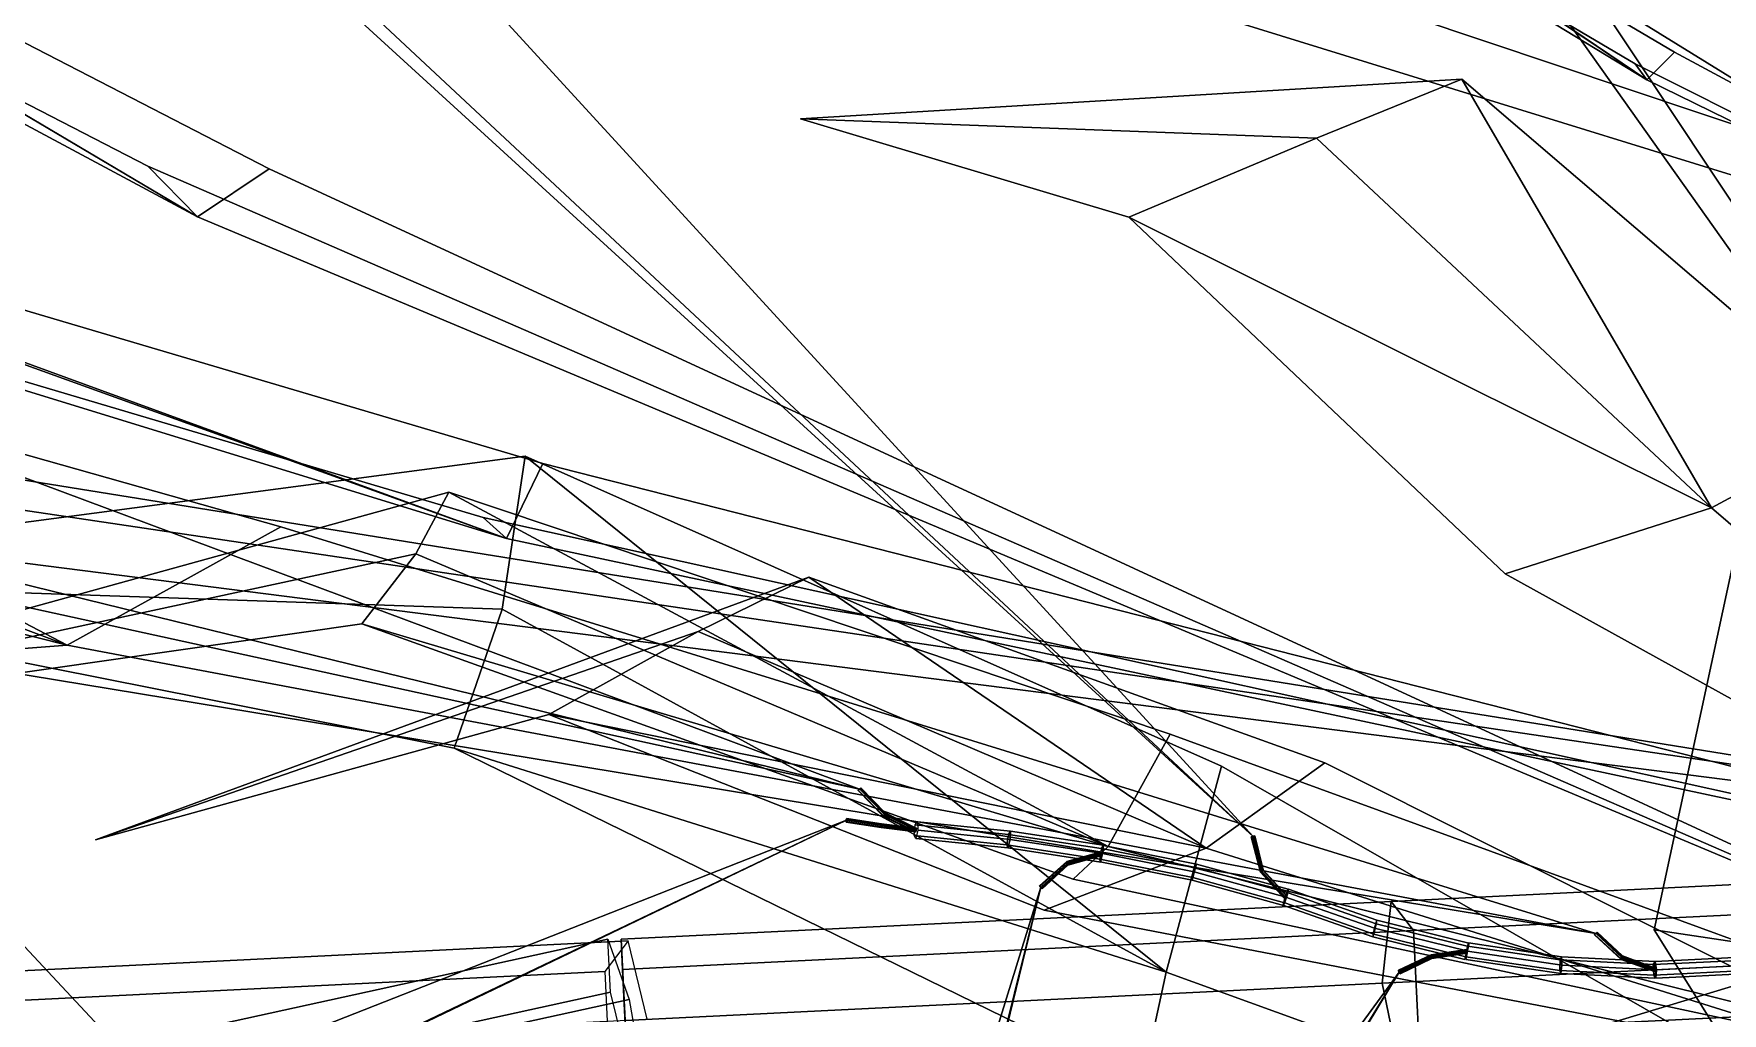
# Model space of a CAD drawing. Header units: metres. Extents: x -422 to 269, y -311 to 154.
# Drawn here: x -184.5 to -111.4, y -7.5 to 34.9 of the extents above; entities that cross this region are included whole.
import ezdxf

# ---------------------------------------------------------------- set-up
doc = ezdxf.new("R2010")
doc.units = ezdxf.units.M

msp = doc.modelspace()

# ---------------------------------------------------------------- linework, layer by layer
at = {"layer": 'coral-li_Intrnd', "color": 3}
for points in [[(-92.9617, -1.0411, 441.3639), (-125.7403, -2.6514, 448.7334), (-126.1246, -6.1961, 446.2499), (-93.346, -4.5857, 438.8803)], [(-91.9909, -2.3072, 445.4055), (-124.7695, -3.9175, 452.775), (-125.7403, -2.6514, 448.7334), (-92.9617, -1.0411, 441.3639)], [(-93.2288, -0.9523, 443.0982), (-120.4821, -9.2043, 461.0008), (-121.9602, -11.6437, 457.6262), (-94.7069, -3.3917, 439.7236)], [(-90.7964, -3.5288, 445.6134), (-118.0497, -11.7807, 463.516), (-120.4821, -9.2043, 461.0008), (-93.2288, -0.9523, 443.0982)], [(-124.7695, -3.9175, 452.775), (-159.0162, -5.6, 452.8474), (-159.0806, -4.2893, 448.7051), (-125.7403, -2.6514, 448.7334)], [(-125.7403, -2.6514, 448.7334), (-159.0806, -4.2893, 448.7051), (-158.9078, -7.8066, 446.1598), (-126.1246, -6.1961, 446.2499)], [(-91.774, -6.7205, 445.4055), (-124.5527, -8.3308, 452.775), (-124.7695, -3.9175, 452.775), (-91.9909, -2.3072, 445.4055)], [(-94.7069, -3.3917, 439.7236), (-121.9602, -11.6437, 457.6262), (-120.4059, -15.6691, 458.1369), (-93.1526, -7.4171, 440.2343)], [(-90.7496, -7.5013, 443.8536), (-118.0029, -15.7533, 461.7562), (-118.0497, -11.7807, 463.516), (-90.7964, -3.5288, 445.6134)], [(-158.7309, -6.9004, 453.3622), (-190.5698, -13.8727, 456.7827), (-191.4867, -11.2543, 453.5847), (-159.6479, -4.282, 450.1642)], [(-159.6479, -4.282, 450.1642), (-191.4867, -11.2543, 453.5847), (-191.3737, -13.5548, 449.9474), (-159.5349, -6.5825, 446.5269)], [(-159.7866, -5.6946, 452.6658), (-191.3337, -7.2444, 443.925), (-190.3213, -5.9145, 440.0352), (-158.7742, -4.3647, 448.776)], [(-158.7742, -4.3647, 448.776), (-190.3213, -5.9145, 440.0352), (-189.4923, -9.3091, 437.645), (-157.9452, -7.7593, 446.3858)], [(-124.5527, -8.3308, 452.775), (-158.7994, -10.01328, 452.8474), (-159.0162, -5.6, 452.8474), (-124.7695, -3.9175, 452.775)], [(-93.346, -4.5857, 438.8803), (-126.1246, -6.1961, 446.2499), (-125.3948, -9.686, 448.7334), (-92.6161, -8.07575, 441.3639)], [(-159.5754, -9.9946, 452.6658), (-191.1225, -11.5444, 443.925), (-191.3337, -7.2444, 443.925), (-159.7866, -5.6946, 452.6658)], [(-126.1246, -6.1961, 446.2499), (-158.9078, -7.8066, 446.1598), (-158.735, -11.3239, 448.7051), (-125.3948, -9.686, 448.7334)], [(-159.5349, -6.5825, 446.5269), (-191.3737, -13.5548, 449.9474), (-190.3896, -17.5396, 450.985), (-158.5508, -10.5673, 447.5644)], [(-158.0568, -10.7627, 451.7646), (-189.8956, -17.735, 455.1852), (-190.5698, -13.8727, 456.7827), (-158.7309, -6.9004, 453.3622)], [(-92.6161, -8.07575, 441.3639), (-125.3948, -9.686, 448.7334), (-124.5527, -8.3308, 452.775), (-91.774, -6.7205, 445.4055)], [(-93.1526, -7.4171, 440.2343), (-120.4059, -15.6691, 458.1369), (-118.0029, -15.7533, 461.7562), (-90.7496, -7.5013, 443.8536)]]:
    msp.add_3dface(points, dxfattribs=at)
at = {"layer": 'coral-li_Leaf', "color": 3}
for points in [[(-134.535, 78.8762, 404.3186), (-150.419, 84.2894, 375.1369), (-50.3184, 1.03994, 345.9573)], [(-134.535, 78.8762, 404.3186), (-50.3184, 1.03994, 345.9573), (-150.419, 84.2894, 375.1369)], [(-50.3184, 1.03994, 345.9573), (-119.6814, 79.4255, 424.3008), (-134.535, 78.8762, 404.3186)], [(-50.3184, 1.03994, 345.9573), (-134.535, 78.8762, 404.3186), (-119.6814, 79.4255, 424.3008)], [(-177.4271, 26.9795, 405.8024), (-226.3087, 55.941, 407.7757), (-230.286, 55.3338, 387.6415)], [(-177.4271, 26.9795, 405.8024), (-230.286, 55.3338, 387.6415), (-226.3087, 55.941, 407.7757)], [(-177.4271, 26.9795, 405.8024), (-225.2387, 55.3225, 424.8329), (-226.3087, 55.941, 407.7757)], [(-177.4271, 26.9795, 405.8024), (-226.3087, 55.941, 407.7757), (-225.2387, 55.3225, 424.8329)], [(-177.4271, 26.9795, 405.8024), (-230.286, 55.3338, 387.6415), (-179.5653, 29.1834, 382.4397)], [(-177.4271, 26.9795, 405.8024), (-179.5653, 29.1834, 382.4397), (-230.286, 55.3338, 387.6415)], [(-174.3174, 29.05611, 422.8293), (-225.2387, 55.3225, 424.8329), (-177.4271, 26.9795, 405.8024)], [(-174.3174, 29.05611, 422.8293), (-177.4271, 26.9795, 405.8024), (-225.2387, 55.3225, 424.8329)], [(-186.1401, 50.9391, 428.8295), (-180.244, 53.08419, 410.1135), (-131.7134, 0.1614, 441.1839)], [(-186.1401, 50.9391, 428.8295), (-131.7134, 0.1614, 441.1839), (-180.244, 53.08419, 410.1135)], [(-131.7134, 0.1614, 441.1839), (-188.3067, 51.8395, 443.2434), (-186.1401, 50.9391, 428.8295)], [(-131.7134, 0.1614, 441.1839), (-186.1401, 50.9391, 428.8295), (-188.3067, 51.8395, 443.2434)], [(-127.5701, 46.5795, 434.7396), (-136.0526, 48.4751, 412.8376), (-56.8862, -0.3804, 404.5517)], [(-127.5701, 46.5795, 434.7396), (-56.8862, -0.3804, 404.5517), (-136.0526, 48.4751, 412.8376)], [(-56.8862, -0.3804, 404.5517), (-119.4123, 48.6026, 450.0123), (-127.5701, 46.5795, 434.7396)], [(-56.8862, -0.3804, 404.5517), (-127.5701, 46.5795, 434.7396), (-119.4123, 48.6026, 450.0123)], [(-114.6618, 32.9153, 705.4901), (-136.9873, 47.9212, 704.9713), (-138.5004, 47.3848, 695.388)], [(-114.6618, 32.9153, 705.4901), (-138.5004, 47.3848, 695.388), (-136.9873, 47.9212, 704.9713)], [(-114.6618, 32.9153, 705.4901), (-136.8217, 47.9016, 713.063), (-136.9873, 47.9212, 704.9713)], [(-114.6618, 32.9153, 705.4901), (-136.9873, 47.9212, 704.9713), (-136.8217, 47.9016, 713.063)], [(-113.4594, 34.1137, 713.5636), (-136.8217, 47.9016, 713.063), (-114.6618, 32.9153, 705.4901)], [(-113.4594, 34.1137, 713.5636), (-114.6618, 32.9153, 705.4901), (-136.8217, 47.9016, 713.063)], [(-114.6618, 32.9153, 705.4901), (-138.5004, 47.3848, 695.388), (-115.1692, 33.6005, 694.3713)], [(-114.6618, 32.9153, 705.4901), (-115.1692, 33.6005, 694.3713), (-138.5004, 47.3848, 695.388)], [(-127.8837, 36.688, 407.8991), (-146.6153, 39.8067, 380.1039), (-25.8662, 2.5012, 337.3252)], [(-127.8837, 36.688, 407.8991), (-25.8662, 2.5012, 337.3252), (-146.6153, 39.8067, 380.1039)], [(-25.8662, 2.5012, 337.3252), (-112.8429, 39.9117, 427.4848), (-127.8837, 36.688, 407.8991)], [(-25.8662, 2.5012, 337.3252), (-127.8837, 36.688, 407.8991), (-112.8429, 39.9117, 427.4848)], [(-116.9471, 36.5957, 611.076), (-112.6476, 39.4819, 598.4589), (-88.0928, -6.8187, 611.7054)], [(-116.9471, 36.5957, 611.076), (-88.0928, -6.8187, 611.7054), (-112.6476, 39.4819, 598.4589)], [(-88.0928, -6.8187, 611.7054), (-118.2666, 35.7044, 621.0396), (-116.9471, 36.5957, 611.076)], [(-88.0928, -6.8187, 611.7054), (-116.9471, 36.5957, 611.076), (-118.2666, 35.7044, 621.0396)], [(-76.4344, 14.2035, 703.1448), (-113.4594, 34.1137, 713.5636), (-114.6618, 32.9153, 705.4901)], [(-76.4344, 14.2035, 703.1448), (-114.6618, 32.9153, 705.4901), (-113.4594, 34.1137, 713.5636)], [(-122.6789, 32.9369, 757.1385), (-151.3106, 31.2205, 778.442), (-128.9614, 30.3898, 752.7175)], [(-122.6789, 32.9369, 757.1385), (-128.9614, 30.3898, 752.7175), (-151.3106, 31.2205, 778.442)], [(-111.8576, 14.3808, 739.4873), (-122.6789, 32.9369, 757.1385), (-128.9614, 30.3898, 752.7175)], [(-111.8576, 14.3808, 739.4873), (-128.9614, 30.3898, 752.7175), (-122.6789, 32.9369, 757.1385)], [(-105.1944, 17.9775, 742.7628), (-122.6789, 32.9369, 757.1385), (-111.8576, 14.3808, 739.4873)], [(-105.1944, 17.9775, 742.7628), (-111.8576, 14.3808, 739.4873), (-122.6789, 32.9369, 757.1385)], [(-114.6618, 32.9153, 705.4901), (-115.1692, 33.6005, 694.3713), (-76.4344, 14.2035, 703.1448)], [(-114.6618, 32.9153, 705.4901), (-76.4344, 14.2035, 703.1448), (-115.1692, 33.6005, 694.3713)], [(-164.046, 13.05662, 403.1181), (-217.4851, 32.3357, 400.9617), (-219.983, 30.2556, 380.6883)], [(-164.046, 13.05662, 403.1181), (-219.983, 30.2556, 380.6883), (-217.4851, 32.3357, 400.9617)], [(-164.046, 13.05662, 403.1181), (-217.4128, 32.5526, 418.0621), (-217.4851, 32.3357, 400.9617)], [(-164.046, 13.05662, 403.1181), (-217.4851, 32.3357, 400.9617), (-217.4128, 32.5526, 418.0621)], [(-162.4731, 16.3019, 420.1737), (-217.4128, 32.5526, 418.0621), (-164.046, 13.05662, 403.1181)], [(-162.4731, 16.3019, 420.1737), (-164.046, 13.05662, 403.1181), (-217.4128, 32.5526, 418.0621)], [(-128.9614, 30.3898, 752.7175), (-151.3106, 31.2205, 778.442), (-137.1, 26.9643, 748.6619)], [(-128.9614, 30.3898, 752.7175), (-137.1, 26.9643, 748.6619), (-151.3106, 31.2205, 778.442)], [(-164.046, 13.05662, 403.1181), (-219.983, 30.2556, 380.6883), (-165.0568, 13.9642, 379.5936)], [(-164.046, 13.05662, 403.1181), (-165.0568, 13.9642, 379.5936), (-219.983, 30.2556, 380.6883)], [(-111.8576, 14.3808, 739.4873), (-128.9614, 30.3898, 752.7175), (-137.1, 26.9643, 748.6619)], [(-111.8576, 14.3808, 739.4873), (-137.1, 26.9643, 748.6619), (-128.9614, 30.3898, 752.7175)], [(-177.4271, 26.9795, 405.8024), (-179.5653, 29.1834, 382.4397), (-94.8419, -7.6513, 396.1508)], [(-177.4271, 26.9795, 405.8024), (-94.8419, -7.6513, 396.1508), (-179.5653, 29.1834, 382.4397)], [(-94.8419, -7.6513, 396.1508), (-174.3174, 29.05611, 422.8293), (-177.4271, 26.9795, 405.8024)], [(-94.8419, -7.6513, 396.1508), (-177.4271, 26.9795, 405.8024), (-174.3174, 29.05611, 422.8293)], [(-111.8576, 14.3808, 739.4873), (-137.1, 26.9643, 748.6619), (-120.7935, 11.5273, 733.4572)], [(-111.8576, 14.3808, 739.4873), (-120.7935, 11.5273, 733.4572), (-137.1, 26.9643, 748.6619)], [(-183.0605, 8.4358, 406.4833), (-222.3929, 23.2331, 384.0742), (-215.2373, 25.2698, 368.5663)], [(-183.0605, 8.4358, 406.4833), (-215.2373, 25.2698, 368.5663), (-222.3929, 23.2331, 384.0742)], [(-183.0605, 8.4358, 406.4833), (-215.2373, 25.2698, 368.5663), (-173.8161, 13.557, 389.811)], [(-183.0605, 8.4358, 406.4833), (-173.8161, 13.557, 389.811), (-215.2373, 25.2698, 368.5663)], [(-183.0605, 8.4358, 406.4833), (-229.6884, 20.2092, 396.0275), (-222.3929, 23.2331, 384.0742)], [(-183.0605, 8.4358, 406.4833), (-222.3929, 23.2331, 384.0742), (-229.6884, 20.2092, 396.0275)], [(-214.2145, 18.2525, 404.731), (-204.7133, 23.06772, 388.1119), (-148.7586, 2.1997, 438.659)], [(-214.2145, 18.2525, 404.731), (-148.7586, 2.1997, 438.659), (-204.7133, 23.06772, 388.1119)], [(-189.6351, 7.9295, 419.5135), (-229.6884, 20.2092, 396.0275), (-183.0605, 8.4358, 406.4833)], [(-189.6351, 7.9295, 419.5135), (-183.0605, 8.4358, 406.4833), (-229.6884, 20.2092, 396.0275)], [(-148.7586, 2.1997, 438.659), (-220.8181, 17.9489, 417.7529), (-214.2145, 18.2525, 404.731)], [(-148.7586, 2.1997, 438.659), (-214.2145, 18.2525, 404.731), (-220.8181, 17.9489, 417.7529)], [(-197.6151, 13.6077, 402.3777), (-209.6315, 17.9531, 371.2345), (-78.5105, -1.5509, 356.1038)], [(-197.6151, 13.6077, 402.3777), (-78.5105, -1.5509, 356.1038), (-209.6315, 17.9531, 371.2345)], [(-86.4301, -7.4746, 713.1671), (-105.1944, 17.9775, 742.7628), (-111.8576, 14.3808, 739.4873)], [(-86.4301, -7.4746, 713.1671), (-111.8576, 14.3808, 739.4873), (-105.1944, 17.9775, 742.7628)], [(-164.2301, 9.9984, 614.2094), (-203.302, 11.3245, 599.7313), (-163.2293, 16.6264, 604.3963)], [(-164.2301, 9.9984, 614.2094), (-163.2293, 16.6264, 604.3963), (-203.302, 11.3245, 599.7313)], [(-78.5105, -1.5509, 356.1038), (-188.0631, 16.09188, 425.2426), (-197.6151, 13.6077, 402.3777)], [(-78.5105, -1.5509, 356.1038), (-197.6151, 13.6077, 402.3777), (-188.0631, 16.09188, 425.2426)], [(-135.4784, -5.7199, 611.2053), (-164.2301, 9.9984, 614.2094), (-163.2293, 16.6264, 604.3963)], [(-135.4784, -5.7199, 611.2053), (-163.2293, 16.6264, 604.3963), (-164.2301, 9.9984, 614.2094)], [(-76.01581, -5.7123, 399.7768), (-162.4731, 16.3019, 420.1737), (-164.046, 13.05662, 403.1181)], [(-76.01581, -5.7123, 399.7768), (-164.046, 13.05662, 403.1181), (-162.4731, 16.3019, 420.1737)], [(-135.4784, -5.7199, 611.2053), (-163.2293, 16.6264, 604.3963), (-133.0743, 3.2004, 601.1726)], [(-135.4784, -5.7199, 611.2053), (-133.0743, 3.2004, 601.1726), (-163.2293, 16.6264, 604.3963)], [(-167.9721, 12.3918, 599.7192), (-205.4906, 4.3143, 583.4374), (-166.5402, 15.06613, 588.2289)], [(-167.9721, 12.3918, 599.7192), (-166.5402, 15.06613, 588.2289), (-205.4906, 4.3143, 583.4374)], [(-137.9829, -0.2769, 604.5049), (-167.9721, 12.3918, 599.7192), (-166.5402, 15.06613, 588.2289)], [(-137.9829, -0.2769, 604.5049), (-166.5402, 15.06613, 588.2289), (-167.9721, 12.3918, 599.7192)], [(-137.9829, -0.2769, 604.5049), (-166.5402, 15.06613, 588.2289), (-135.3065, 4.585, 592.0468)], [(-137.9829, -0.2769, 604.5049), (-135.3065, 4.585, 592.0468), (-166.5402, 15.06613, 588.2289)], [(-164.046, 13.05662, 403.1181), (-165.0568, 13.9642, 379.5936), (-76.01581, -5.7123, 399.7768)], [(-164.046, 13.05662, 403.1181), (-76.01581, -5.7123, 399.7768), (-165.0568, 13.9642, 379.5936)], [(-111.8576, 14.3808, 739.4873), (-120.7935, 11.5273, 733.4572), (-86.4301, -7.4746, 713.1671)], [(-111.8576, 14.3808, 739.4873), (-86.4301, -7.4746, 713.1671), (-120.7935, 11.5273, 733.4572)], [(-183.0605, 8.4358, 406.4833), (-173.8161, 13.557, 389.811), (-116.8767, -4.04759, 440.5002)], [(-183.0605, 8.4358, 406.4833), (-116.8767, -4.04759, 440.5002), (-173.8161, 13.557, 389.811)], [(-170.3018, 9.3589, 608.849), (-205.4906, 4.3143, 583.4374), (-167.9721, 12.3918, 599.7192)], [(-170.3018, 9.3589, 608.849), (-167.9721, 12.3918, 599.7192), (-205.4906, 4.3143, 583.4374)], [(-137.9829, -0.2769, 604.5049), (-170.3018, 9.3589, 608.849), (-167.9721, 12.3918, 599.7192)], [(-137.9829, -0.2769, 604.5049), (-167.9721, 12.3918, 599.7192), (-170.3018, 9.3589, 608.849)], [(-166.3027, 3.9793, 621.7892), (-203.302, 11.3245, 599.7313), (-164.2301, 9.9984, 614.2094)], [(-166.3027, 3.9793, 621.7892), (-164.2301, 9.9984, 614.2094), (-203.302, 11.3245, 599.7313)], [(-150.9542, 11.3842, 767.7912), (-181.8309, 0.00834, 781.7116), (-155.7441, 9.02482, 761.7089)], [(-150.9542, 11.3842, 767.7912), (-155.7441, 9.02482, 761.7089), (-181.8309, 0.00834, 781.7116)], [(-133.7505, -0.3559, 749.3738), (-150.9542, 11.3842, 767.7912), (-155.7441, 9.02482, 761.7089)], [(-133.7505, -0.3559, 749.3738), (-155.7441, 9.02482, 761.7089), (-150.9542, 11.3842, 767.7912)], [(-128.6126, 3.347, 754.6608), (-150.9542, 11.3842, 767.7912), (-133.7505, -0.3559, 749.3738)], [(-128.6126, 3.347, 754.6608), (-133.7505, -0.3559, 749.3738), (-150.9542, 11.3842, 767.7912)], [(-135.4784, -5.7199, 611.2053), (-166.3027, 3.9793, 621.7892), (-164.2301, 9.9984, 614.2094)], [(-135.4784, -5.7199, 611.2053), (-164.2301, 9.9984, 614.2094), (-166.3027, 3.9793, 621.7892)], [(-155.7441, 9.02482, 761.7089), (-181.8309, 0.00834, 781.7116), (-162.2071, 5.4411, 755.3999)], [(-155.7441, 9.02482, 761.7089), (-162.2071, 5.4411, 755.3999), (-181.8309, 0.00834, 781.7116)], [(-139.5049, -1.6907, 614.3787), (-170.3018, 9.3589, 608.849), (-137.9829, -0.2769, 604.5049)], [(-139.5049, -1.6907, 614.3787), (-137.9829, -0.2769, 604.5049), (-170.3018, 9.3589, 608.849)], [(-133.7505, -0.3559, 749.3738), (-155.7441, 9.02482, 761.7089), (-162.2071, 5.4411, 755.3999)], [(-133.7505, -0.3559, 749.3738), (-162.2071, 5.4411, 755.3999), (-155.7441, 9.02482, 761.7089)], [(-116.8767, -4.04759, 440.5002), (-189.6351, 7.9295, 419.5135), (-183.0605, 8.4358, 406.4833)], [(-116.8767, -4.04759, 440.5002), (-183.0605, 8.4358, 406.4833), (-189.6351, 7.9295, 419.5135)], [(-133.7505, -0.3559, 749.3738), (-162.2071, 5.4411, 755.3999), (-140.7636, -3.03848, 741.1291)], [(-133.7505, -0.3559, 749.3738), (-140.7636, -3.03848, 741.1291), (-162.2071, 5.4411, 755.3999)], [(-137.9829, -0.2769, 604.5049), (-135.3065, 4.585, 592.0468), (-87.8055, -12.7613, 611.1498)], [(-137.9829, -0.2769, 604.5049), (-87.8055, -12.7613, 611.1498), (-135.3065, 4.585, 592.0468)], [(-136.5364, -10.5752, 619.9868), (-166.3027, 3.9793, 621.7892), (-135.4784, -5.7199, 611.2053)], [(-136.5364, -10.5752, 619.9868), (-135.4784, -5.7199, 611.2053), (-166.3027, 3.9793, 621.7892)], [(-135.4784, -5.7199, 611.2053), (-133.0743, 3.2004, 601.1726), (-86.5524, -23.4477, 608.0826)], [(-135.4784, -5.7199, 611.2053), (-86.5524, -23.4477, 608.0826), (-133.0743, 3.2004, 601.1726)], [(-100.32, -10.8227, 725.0878), (-128.6126, 3.347, 754.6608), (-133.7505, -0.3559, 749.3738)], [(-100.32, -10.8227, 725.0878), (-133.7505, -0.3559, 749.3738), (-128.6126, 3.347, 754.6608)], [(-149.3232, 0.8571, 438.5336), (-216.0357, -31.01356, 418.2515), (-210.2955, -28.4074, 405.0786)], [(-149.3232, 0.8571, 438.5336), (-210.2955, -28.4074, 405.0786), (-216.0357, -31.01356, 418.2515)], [(-210.2955, -28.4074, 405.0786), (-204.684, -20.8975, 387.7072), (-149.3232, 0.8571, 438.5336)], [(-210.2955, -28.4074, 405.0786), (-149.3232, 0.8571, 438.5336), (-204.684, -20.8975, 387.7072)], [(-133.7505, -0.3559, 749.3738), (-140.7636, -3.03848, 741.1291), (-100.32, -10.8227, 725.0878)], [(-133.7505, -0.3559, 749.3738), (-100.32, -10.8227, 725.0878), (-140.7636, -3.03848, 741.1291)], [(-87.8055, -12.7613, 611.1498), (-139.5049, -1.6907, 614.3787), (-137.9829, -0.2769, 604.5049)], [(-87.8055, -12.7613, 611.1498), (-137.9829, -0.2769, 604.5049), (-139.5049, -1.6907, 614.3787)], [(-157.8295, -71.588, 416.348), (-160.3613, -64.9274, 397.9394), (-140.9045, -2.04283, 440.2285)], [(-157.8295, -71.588, 416.348), (-140.9045, -2.04283, 440.2285), (-160.3613, -64.9274, 397.9394)], [(-140.9045, -2.04283, 440.2285), (-159.2356, -75.814, 430.256), (-157.8295, -71.588, 416.348)], [(-140.9045, -2.04283, 440.2285), (-157.8295, -71.588, 416.348), (-159.2356, -75.814, 430.256)], [(-200.3717, -7.4266, 371.1691), (-186.5306, -2.8879, 365.5127), (-177.0533, -13.01835, 425.874)], [(-200.3717, -7.4266, 371.1691), (-177.0533, -13.01835, 425.874), (-186.5306, -2.8879, 365.5127)], [(-193.4057, -44.993, 399.2751), (-206.4113, -42.6401, 368.3156), (-79.1499, -4.4433, 356.167)], [(-193.4057, -44.993, 399.2751), (-79.1499, -4.4433, 356.167), (-206.4113, -42.6401, 368.3156)], [(-79.1499, -4.4433, 356.167), (-185.5471, -41.2887, 422.6147), (-193.4057, -44.993, 399.2751)], [(-79.1499, -4.4433, 356.167), (-193.4057, -44.993, 399.2751), (-185.5471, -41.2887, 422.6147)], [(-125.3844, -5.7109, 440.1396), (-164.6734, -70.7729, 430.0906), (-162.8359, -66.68, 416.1932)], [(-125.3844, -5.7109, 440.1396), (-162.8359, -66.68, 416.1932), (-164.6734, -70.7729, 430.0906)], [(-162.8359, -66.68, 416.1932), (-164.2972, -58.9819, 398.0753), (-125.3844, -5.7109, 440.1396)], [(-162.8359, -66.68, 416.1932), (-125.3844, -5.7109, 440.1396), (-164.2972, -58.9819, 398.0753)], [(-86.5524, -23.4477, 608.0826), (-136.5364, -10.5752, 619.9868), (-135.4784, -5.7199, 611.2053)], [(-86.5524, -23.4477, 608.0826), (-135.4784, -5.7199, 611.2053), (-136.5364, -10.5752, 619.9868)], [(-177.0533, -13.01835, 425.874), (-210.9517, -8.1745, 375.7678), (-200.3717, -7.4266, 371.1691)], [(-177.0533, -13.01835, 425.874), (-200.3717, -7.4266, 371.1691), (-210.9517, -8.1745, 375.7678)]]:
    msp.add_3dface(points, dxfattribs=at)
at = {"layer": 'coral-li_Mrstm', "color": 3}
for points in [[(-79.3, -9.1376, 702.4012), (-110.4781, 14.07903, 723.7999), (-114.3384, -3.8882, 746.2267)], [(-79.3, -9.1376, 702.4012), (-114.3384, -3.8882, 746.2267), (-110.4781, 14.07903, 723.7999)], [(-79.3, -9.1376, 702.4012), (-114.3384, -3.8882, 746.2267), (-98.8916, -28.6048, 737.3108)], [(-79.3, -9.1376, 702.4012), (-98.8916, -28.6048, 737.3108), (-114.3384, -3.8882, 746.2267)]]:
    msp.add_3dface(points, dxfattribs=at)
at = {"layer": 'coral-li_Petiole', "color": 3}
for points in [[(-147.6653, 1.1003, 438.7793), (-148.7417, 2.2005, 438.5744), (-148.8101, 2.1422, 438.6206), (-147.7113, 1.02584, 438.8298)], [(-147.7174, 1.05252, 438.9271), (-148.8078, 2.1628, 438.7195), (-148.7365, 2.2353, 438.7344), (-147.6743, 1.1453, 438.9366)], [(-147.6426, 1.1737, 438.8449), (-148.6965, 2.2578, 438.6443), (-148.7417, 2.2005, 438.5744), (-147.6653, 1.1003, 438.7793)], [(-147.6743, 1.1453, 438.9366), (-148.7365, 2.2353, 438.7344), (-148.6965, 2.2578, 438.6443), (-147.6426, 1.1737, 438.8449)], [(-147.7113, 1.02584, 438.8298), (-148.8101, 2.1422, 438.6206), (-148.8078, 2.1628, 438.7195), (-147.7174, 1.05252, 438.9271)], [(-147.8369, 0.5744, 438.8987), (-149.3442, 0.8056, 438.5996), (-149.3294, 0.9072, 438.6035), (-147.8245, 0.6764, 438.9021)], [(-147.8217, 0.545, 438.8032), (-149.3297, 0.7763, 438.5039), (-149.3442, 0.8056, 438.5996), (-147.8369, 0.5744, 438.8987)], [(-147.8002, 0.6268, 438.7479), (-149.3063, 0.8579, 438.449), (-149.3297, 0.7763, 438.5039), (-147.8217, 0.545, 438.8032)], [(-147.8245, 0.6764, 438.9021), (-149.3294, 0.9072, 438.6035), (-149.3061, 0.9383, 438.5102), (-147.802, 0.7075, 438.8087)], [(-147.802, 0.7075, 438.8087), (-149.3061, 0.9383, 438.5102), (-149.3063, 0.8579, 438.449), (-147.8002, 0.6268, 438.7479)], [(-146.3411, 0.3857, 439.1959), (-147.7174, 1.05252, 438.9271), (-147.6743, 1.1453, 438.9366), (-146.298, 0.4785, 439.2054)], [(-146.3351, 0.359, 439.0986), (-147.7113, 1.02584, 438.8298), (-147.7174, 1.05252, 438.9271), (-146.3411, 0.3857, 439.1959)], [(-146.2891, 0.4335, 439.0481), (-147.6653, 1.1003, 438.7793), (-147.7113, 1.02584, 438.8298), (-146.3351, 0.359, 439.0986)], [(-146.298, 0.4785, 439.2054), (-147.6743, 1.1453, 438.9366), (-147.6426, 1.1737, 438.8449), (-146.2663, 0.5069, 439.1137)], [(-146.2663, 0.5069, 439.1137), (-147.6426, 1.1737, 438.8449), (-147.6653, 1.1003, 438.7793), (-146.2891, 0.4335, 439.0481)], [(-142.3072, 0.2439, 440.2449), (-146.3445, 0.6583, 439.4428), (-146.247, 0.7979, 439.0246), (-142.2239, 0.3847, 439.8242)], [(-142.2239, 0.3847, 439.8242), (-146.247, 0.7979, 439.0246), (-146.2305, 0.4362, 438.7549), (-142.2376, 0.02668, 439.5496)], [(-146.3258, 0.3811, 439.1989), (-147.8369, 0.5744, 438.8987), (-147.8245, 0.6764, 438.9021), (-146.3134, 0.4831, 439.2024)], [(-146.3105, 0.3517, 439.1035), (-147.8217, 0.545, 438.8032), (-147.8369, 0.5744, 438.8987), (-146.3258, 0.3811, 439.1989)], [(-146.3134, 0.4831, 439.2024), (-147.8245, 0.6764, 438.9021), (-147.802, 0.7075, 438.8087), (-146.2908, 0.5142, 439.1089)], [(-146.2891, 0.4335, 439.0481), (-147.8002, 0.6268, 438.7479), (-147.8217, 0.545, 438.8032), (-146.3105, 0.3517, 439.1035)], [(-146.2908, 0.5142, 439.1089), (-147.802, 0.7075, 438.8087), (-147.8002, 0.6268, 438.7479), (-146.2891, 0.4335, 439.0481)], [(-142.3736, -0.21, 440.2286), (-146.3888, 0.2015, 439.4297), (-146.3445, 0.6583, 439.4428), (-142.3072, 0.2439, 440.2449)], [(-142.3297, -0.3388, 439.7981), (-146.3176, 0.0698, 439.0038), (-146.3888, 0.2015, 439.4297), (-142.3736, -0.21, 440.2286)], [(-142.2376, 0.02668, 439.5496), (-146.2305, 0.4362, 438.7549), (-146.3176, 0.0698, 439.0038), (-142.3297, -0.3388, 439.7981)], [(-138.3518, -0.8194, 440.8213), (-142.3736, -0.21, 440.2286), (-142.3072, 0.2439, 440.2449), (-138.2855, -0.3654, 440.8377)], [(-138.2159, -0.5826, 440.1423), (-142.2376, 0.02668, 439.5496), (-142.3297, -0.3388, 439.7981), (-138.3079, -0.9482, 440.3908)], [(-138.2855, -0.3654, 440.8377), (-142.3072, 0.2439, 440.2449), (-142.2239, 0.3847, 439.8242), (-138.2021, -0.2245, 440.4169)], [(-138.2021, -0.2245, 440.4169), (-142.2239, 0.3847, 439.8242), (-142.2376, 0.02668, 439.5496), (-138.2159, -0.5826, 440.1423)], [(-131.3436, -1.3329, 440.9637), (-131.7212, 0.1671, 441.0981), (-131.7949, 0.1428, 441.1629), (-131.3985, -1.3921, 441.0244)], [(-131.3985, -1.3921, 441.0244), (-131.7949, 0.1428, 441.1629), (-131.7567, 0.144, 441.2564), (-131.3673, -1.3779, 441.1195)], [(-131.3673, -1.3779, 441.1195), (-131.7567, 0.144, 441.2564), (-131.6575, 0.1697, 441.249), (-131.2915, -1.3084, 441.1172)], [(-131.2778, -1.2815, 441.0207), (-131.6367, 0.1836, 441.1511), (-131.7212, 0.1671, 441.0981), (-131.3436, -1.3329, 440.9637)], [(-131.2915, -1.3084, 441.1172), (-131.6575, 0.1697, 441.249), (-131.6367, 0.1836, 441.1511), (-131.2778, -1.2815, 441.0207)], [(-138.3079, -0.9482, 440.3908), (-142.3297, -0.3388, 439.7981), (-142.3736, -0.21, 440.2286), (-138.3518, -0.8194, 440.8213)], [(-138.2935, -0.54, 440.592), (-139.7819, -0.953, 440.434), (-139.7804, -0.9215, 440.338), (-138.292, -0.5085, 440.496)], [(-138.2661, -0.639, 440.5927), (-139.7545, -1.05209, 440.4346), (-139.7819, -0.953, 440.434), (-138.2935, -0.54, 440.592)], [(-138.292, -0.5085, 440.496), (-139.7804, -0.9215, 440.338), (-139.7527, -0.9992, 440.2796), (-138.2643, -0.5862, 440.4376)], [(-138.2483, -0.6664, 440.497), (-139.7367, -1.07946, 440.339), (-139.7545, -1.05209, 440.4346), (-138.2661, -0.639, 440.5927)], [(-138.2643, -0.5862, 440.4376), (-139.7527, -0.9992, 440.2796), (-139.7367, -1.07946, 440.339), (-138.2483, -0.6664, 440.497)], [(-134.3219, -1.6262, 441.2084), (-138.348, -0.8197, 440.8221), (-138.2595, -0.3696, 440.8406), (-134.2006, -1.1838, 441.2267)], [(-134.2588, -1.3769, 440.5233), (-138.2345, -0.5798, 440.14), (-138.3313, -0.9442, 440.3884), (-134.3565, -1.7402, 440.7729)], [(-134.2006, -1.1838, 441.2267), (-138.2595, -0.3696, 440.8406), (-138.1903, -0.2267, 440.4179), (-134.163, -1.03508, 440.8021)], [(-134.163, -1.03508, 440.8021), (-138.1903, -0.2267, 440.4179), (-138.2345, -0.5798, 440.14), (-134.2588, -1.3769, 440.5233)], [(-139.7819, -0.953, 440.434), (-140.9458, -2.00622, 440.2948), (-140.9567, -1.9815, 440.1974), (-139.7804, -0.9215, 440.338)], [(-139.7804, -0.9215, 440.338), (-140.9567, -1.9815, 440.1974), (-140.8959, -2.04099, 440.1427), (-139.7527, -0.9992, 440.2796)], [(-139.7545, -1.05209, 440.4346), (-140.8771, -2.08239, 440.3), (-140.9458, -2.00622, 440.2948), (-139.7819, -0.953, 440.434)], [(-139.7527, -0.9992, 440.2796), (-140.8959, -2.04099, 440.1427), (-140.847, -2.1029, 440.2057), (-139.7367, -1.07946, 440.339)], [(-139.7367, -1.07946, 440.339), (-140.847, -2.1029, 440.2057), (-140.8771, -2.08239, 440.3), (-139.7545, -1.05209, 440.4346)], [(-134.3565, -1.7402, 440.7729), (-138.3313, -0.9442, 440.3884), (-138.348, -0.8197, 440.8221), (-134.3219, -1.6262, 441.2084)], [(-130.2944, -2.4633, 440.4933), (-134.2588, -1.3769, 440.5233), (-134.3565, -1.7402, 440.7729), (-130.3921, -2.8266, 440.743)], [(-130.3576, -2.7126, 441.1785), (-134.3219, -1.6262, 441.2084), (-134.2006, -1.1838, 441.2267), (-130.2362, -2.2702, 441.1968)], [(-130.1987, -2.1214, 440.7722), (-134.163, -1.03508, 440.8021), (-134.2588, -1.3769, 440.5233), (-130.2944, -2.4633, 440.4933)], [(-130.2362, -2.2702, 441.1968), (-134.2006, -1.1838, 441.2267), (-134.163, -1.03508, 440.8021), (-130.1987, -2.1214, 440.7722)], [(-130.3037, -2.4732, 440.7926), (-131.3436, -1.3329, 440.9637), (-131.3985, -1.3921, 441.0244), (-130.3586, -2.5324, 440.8533)], [(-130.3586, -2.5324, 440.8533), (-131.3985, -1.3921, 441.0244), (-131.3673, -1.3779, 441.1195), (-130.3274, -2.5182, 440.9484)], [(-130.3274, -2.5182, 440.9484), (-131.3673, -1.3779, 441.1195), (-131.2915, -1.3084, 441.1172), (-130.2516, -2.4487, 440.946)], [(-130.2379, -2.4218, 440.8496), (-131.2778, -1.2815, 441.0207), (-131.3436, -1.3329, 440.9637), (-130.3037, -2.4732, 440.7926)], [(-130.2516, -2.4487, 440.946), (-131.2915, -1.3084, 441.1172), (-131.2778, -1.2815, 441.0207), (-130.2379, -2.4218, 440.8496)], [(-130.3921, -2.8266, 440.743), (-134.3565, -1.7402, 440.7729), (-134.3219, -1.6262, 441.2084), (-130.3576, -2.7126, 441.1785)], [(-126.3545, -3.4722, 440.3273), (-130.1845, -2.1262, 440.77), (-130.3309, -2.4534, 440.4954), (-126.4481, -3.8162, 440.0502)], [(-126.3779, -3.6224, 440.7524), (-130.1909, -2.2831, 441.1933), (-130.1845, -2.1262, 440.77), (-126.3545, -3.4722, 440.3273)], [(-126.4481, -3.8162, 440.0502), (-130.3309, -2.4534, 440.4954), (-130.4291, -2.8155, 440.7465), (-126.5303, -4.1821, 440.3015)], [(-126.5303, -4.1821, 440.3015), (-130.4291, -2.8155, 440.7465), (-130.3444, -2.7156, 441.1786), (-126.4882, -4.06787, 440.7362)], [(-126.4882, -4.06787, 440.7362), (-130.3444, -2.7156, 441.1786), (-130.1909, -2.2831, 441.1933), (-126.3779, -3.6224, 440.7524)], [(-122.499, -5.05144, 440.6082), (-126.4882, -4.06787, 440.7362), (-126.3779, -3.6224, 440.7524), (-122.3887, -4.606, 440.6244)], [(-122.3653, -4.4558, 440.1993), (-126.3545, -3.4722, 440.3273), (-126.4481, -3.8162, 440.0502), (-122.459, -4.7997, 439.9222)], [(-122.3887, -4.606, 440.6244), (-126.3779, -3.6224, 440.7524), (-126.3545, -3.4722, 440.3273), (-122.3653, -4.4558, 440.1993)], [(-122.459, -4.7997, 439.9222), (-126.4481, -3.8162, 440.0502), (-126.5303, -4.1821, 440.3015), (-122.5412, -5.1657, 440.1735)], [(-122.5412, -5.1657, 440.1735), (-126.5303, -4.1821, 440.3015), (-126.4882, -4.06787, 440.7362), (-122.499, -5.05144, 440.6082)], [(-115.7305, -5.09055, 440.6298), (-116.8599, -4.04677, 440.4156), (-116.9253, -4.1079, 440.4623), (-115.769, -5.1682, 440.6817)], [(-115.769, -5.1682, 440.6817), (-116.9253, -4.1079, 440.4623), (-116.924, -4.0863, 440.561), (-115.7777, -5.1404, 440.7785)], [(-115.7777, -5.1404, 440.7785), (-116.924, -4.0863, 440.561), (-116.8564, -4.01021, 440.5752), (-115.7439, -5.04367, 440.7862)], [(-115.715, -5.01403, 440.694), (-116.8176, -3.9867, 440.485), (-116.8599, -4.04677, 440.4156), (-115.7305, -5.09055, 440.6298)], [(-115.7439, -5.04367, 440.7862), (-116.8564, -4.01021, 440.5752), (-116.8176, -3.9867, 440.485), (-115.715, -5.01403, 440.694)], [(-123.9952, -4.9963, 440.2953), (-125.4099, -5.6662, 440.2089), (-125.4182, -5.6363, 440.1127), (-123.9949, -4.9639, 440.1996)], [(-123.9949, -4.9639, 440.1996), (-125.4182, -5.6363, 440.1127), (-125.3801, -5.7089, 440.0535), (-123.9798, -5.04346, 440.1392)], [(-123.9799, -5.098, 440.2936), (-125.3657, -5.759, 440.2088), (-125.4099, -5.6662, 440.2089), (-123.9952, -4.9963, 440.2953)], [(-123.9798, -5.04346, 440.1392), (-125.3801, -5.7089, 440.0535), (-125.3479, -5.7843, 440.1126), (-123.9705, -5.1258, 440.197)], [(-123.9705, -5.1258, 440.197), (-125.3479, -5.7843, 440.1126), (-125.3657, -5.759, 440.2088), (-123.9799, -5.098, 440.2936)], [(-122.4617, -4.7666, 440.3771), (-123.9952, -4.9963, 440.2953), (-123.9949, -4.9639, 440.1996), (-122.4615, -4.7342, 440.2815)], [(-122.4464, -4.8683, 440.3755), (-123.9799, -5.098, 440.2936), (-123.9952, -4.9963, 440.2953), (-122.4617, -4.7666, 440.3771)], [(-122.4615, -4.7342, 440.2815), (-123.9949, -4.9639, 440.1996), (-123.9798, -5.04346, 440.1392), (-122.4463, -4.8137, 440.221)], [(-122.437, -4.8961, 440.2788), (-123.9705, -5.1258, 440.197), (-123.9799, -5.098, 440.2936), (-122.4464, -4.8683, 440.3755)], [(-122.4463, -4.8137, 440.221), (-123.9798, -5.04346, 440.1392), (-123.9705, -5.1258, 440.197), (-122.437, -4.8961, 440.2788)], [(-118.4367, -5.647, 440.7977), (-122.4991, -5.05032, 440.6091), (-122.4329, -4.5962, 440.6233), (-118.415, -5.1885, 440.8065)], [(-118.3905, -5.7775, 440.368), (-122.4973, -5.1748, 440.1751), (-122.4991, -5.05032, 440.6091), (-118.4367, -5.647, 440.7977)], [(-118.3409, -5.4086, 440.1125), (-122.4314, -4.8065, 439.9224), (-122.4973, -5.1748, 440.1751), (-118.3905, -5.7775, 440.368)], [(-118.415, -5.1885, 440.8065), (-122.4329, -4.5962, 440.6233), (-122.3919, -4.451, 440.1978), (-118.356, -5.04668, 440.382)], [(-118.356, -5.04668, 440.382), (-122.3919, -4.451, 440.1978), (-122.4314, -4.8065, 439.9224), (-118.3409, -5.4086, 440.1125)], [(-114.3399, -5.3906, 441.3058), (-118.415, -5.1885, 440.8065), (-118.356, -5.04668, 440.382), (-114.2808, -5.2487, 440.8813)], [(-114.2808, -5.2487, 440.8813), (-118.356, -5.04668, 440.382), (-118.3409, -5.4086, 440.1125), (-114.2658, -5.6107, 440.6118)], [(-114.3433, -5.6648, 441.0584), (-115.7777, -5.1404, 440.7785), (-115.7439, -5.04367, 440.7862), (-114.3094, -5.5681, 441.066)], [(-114.2961, -5.615, 440.9097), (-115.7305, -5.09055, 440.6298), (-115.769, -5.1682, 440.6817), (-114.3346, -5.6926, 440.9616)], [(-114.3094, -5.5681, 441.066), (-115.7439, -5.04367, 440.7862), (-115.715, -5.01403, 440.694), (-114.2806, -5.5384, 440.9738)], [(-114.2806, -5.5384, 440.9738), (-115.715, -5.01403, 440.694), (-115.7305, -5.09055, 440.6298), (-114.2961, -5.615, 440.9097)], [(-110.3502, -5.1913, 442.1012), (-114.3844, -5.3895, 441.2979), (-114.3073, -5.2491, 440.8757), (-110.2834, -5.05151, 441.6771)], [(-110.2834, -5.05151, 441.6771), (-114.3073, -5.2491, 440.8757), (-114.2378, -5.6121, 440.6163), (-110.2203, -5.4147, 441.4165)], [(-114.3615, -5.8491, 441.2971), (-118.4367, -5.647, 440.7977), (-118.415, -5.1885, 440.8065), (-114.3399, -5.3906, 441.3058)], [(-114.3154, -5.9796, 440.8673), (-118.3905, -5.7775, 440.368), (-118.4367, -5.647, 440.7977), (-114.3615, -5.8491, 441.2971)], [(-114.2658, -5.6107, 440.6118), (-118.3409, -5.4086, 440.1125), (-118.3905, -5.7775, 440.368), (-114.3154, -5.9796, 440.8673)], [(-114.3346, -5.6926, 440.9616), (-115.769, -5.1682, 440.6817), (-115.7777, -5.1404, 440.7785), (-114.3433, -5.6648, 441.0584)], [(-110.3277, -5.6498, 442.1012), (-114.3619, -5.848, 441.2979), (-114.3844, -5.3895, 441.2979), (-110.3502, -5.1913, 442.1012)], [(-110.2475, -5.7824, 441.6771), (-114.2714, -5.9801, 440.8757), (-114.3619, -5.848, 441.2979), (-110.3277, -5.6498, 442.1012)], [(-110.2203, -5.4147, 441.4165), (-114.2378, -5.6121, 440.6163), (-114.2714, -5.9801, 440.8757), (-110.2475, -5.7824, 441.6771)]]:
    msp.add_3dface(points, dxfattribs=at)

doc.saveas('drawing.dxf')
